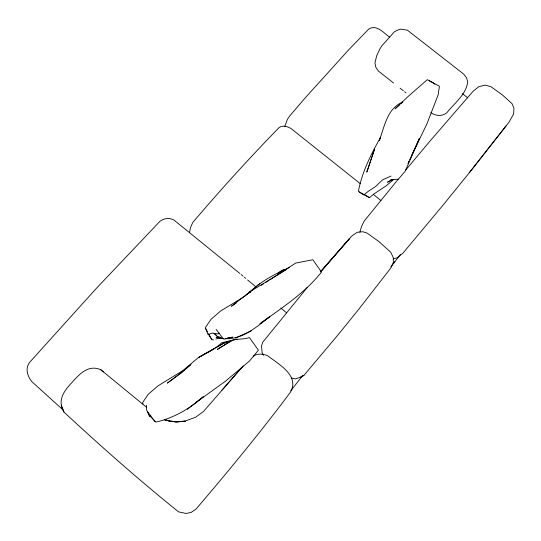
<?xml version="1.0" encoding="UTF-8"?>
<svg xmlns="http://www.w3.org/2000/svg" width="541" height="541" viewBox="0 0 541 541"><rect width="100%" height="100%" fill="white"/><g stroke="black" fill="none" stroke-linecap="round" stroke-linejoin="round"><path stroke-width="0.81" d="M146.611 405.27L146.57 409.835L149.607 416.502L150.831 415.61M189.648 232.042L190.391 227.842L192.718 222.527C220.512 189.871 249.32 158.08 279.284 127.399C282.963 124.944 287.291 126.54 290.835 128.379L360.286 183.676M284.864 126.276L287.427 119.324L289.78 115.862L304.488 98.678L348.154 50.394L368.692 29.092C376.543 24 383.873 33.129 389.73 37.221M359.893 232.096L361.516 226.496L364.194 221.066L398.237 179.186M409.077 161.123L408.036 163.409L409.01 161.292M411.843 155.03L419.464 138.266L405.182 171.254L398.419 179.125L390.771 179.842L392.252 179.287M409.659 159.879L427.038 123.598L438.196 94.749L439.407 86.249L427.316 79.662L407.711 96.832L395.072 108.842L399.819 104.67M393.828 263.054L400.435 254.426M290.754 390.818L302.669 375.535M393.145 258.869L397.168 257.807L402.944 253.141L444.012 203.971L469.25 172.809L509.034 122.165L513.619 113.935L513.95 108.146L511.942 103.541L502.258 94.831L490.863 86.634L485.101 85.106L478.765 86.736L473.436 90.929L469.317 95.608L429.716 141.411L405.689 170.07M390.771 266.943L394.923 261.648M469.25 172.809L506.011 125.952M307.335 287.413L262.716 342.25L261.54 346.057L262.101 352.651L263.602 355.376M291.64 378.064L295.454 378.889L300.329 377.266L303.886 375.413L337.496 335.515L358.345 309.77L388.925 270.439L391.157 267.47L393.361 262.29L393.327 257.617L390.656 252.133L378.842 241.529L367.298 233.205L362.828 231.737L357.155 232.292L351.569 236.194L320.597 271.798M241.922 367.312L203.646 411.329L195.632 417.246L185.259 421.026L175.839 421.919L171.247 421.324M320.948 271.345L349.513 238.588L320.563 271.832M243.139 365.932L221.999 390.142M180.735 373.202L190.872 364.546L180.735 373.202L167.392 383.109L181.837 372.222M401.003 103.622L402.781 102.06C387.126 108.301 384.502 126.682 379.275 140.626L380.512 137.394C371.038 154.259 362.118 171.822 358.467 190.973L359.116 191.893L363.762 194.983L368.151 191.413L375.677 186.469L382.426 179.923L391.015 176.075M249.245 292.803L250.469 291.721M251.7 290.645C262.351 280.218 275.991 273.678 289.401 267.518M244.336 296.596L259.673 283.64M393.875 179.355L386.132 185.867L374.061 193.874L369.456 197.702L359.116 191.893M277.905 273.408L281.509 270.48L284.086 269.979L280.096 272.421M253.688 288.894L231.447 306.26L236.248 302.94M148.193 412.614L149.492 415.542L155.862 422.088C173.62 418.078 189.62 408.827 203.159 396.823M187.267 409.294L203.071 396.891M225.124 338.68C242.456 339.606 256.664 326.94 269.411 316.911L259.971 323.795C281.543 308.052 304.752 293.175 321.53 272.062L312.826 259.775L295.65 263.088L269.702 279.873M219.261 333.1L218.084 333.966L212.322 333.04L208.096 334.649L205.323 327.63L210.997 319.325L220.566 311.041L243.612 297.029M195.45 402.856L225.563 381.141L249.529 360.982L258.409 350.169L249.394 337.523C243.653 339.694 237.384 338.463 231.683 340.593L217.354 349.371L232.15 340.357M265.469 282.585L268.289 280.779M253.479 355.998C257.678 353.253 263 353.834 267.45 355.66C278.446 364.079 300.282 375.867 290.24 392.489C260.302 432.516 228.485 471.096 196.025 509.088L191.169 512.395L186.151 513.463L178.658 511.887L176.981 510.589C138.077 479.184 100.585 446.068 63.946 412.059C57.028 400.604 63.838 390.974 72.19 382.271C79.696 373.723 88.609 364.336 100.815 369.753L146.679 407.393M250.503 292.072L246.216 294.777L250.571 291.315L286.73 269.425M261.215 285.296L263.359 283.944M217.583 346.957L223.812 343.109L231.683 340.593M391.589 179.903L387.417 182.229L393.138 179.396M213.357 349.412L198.283 357.635L182.75 370.659L157.945 385.902L148.227 394.301L142.621 402.558L143.007 404.086M300.329 377.266L303.886 375.413M235.403 338.024L251.369 330.855M215.886 339.085L219.747 337.74M284.762 269.858L281.509 270.48L284.735 270.081M227.321 338.044L232.738 337.124L224.353 339.099L217.651 336.793L214.033 333.412L216.61 335.427M227.044 342.609L223.812 343.109L198.283 357.635L215.873 347.687L221.918 342.703L237.053 339.024M223.575 338.598L220.471 338.436L216.028 337.199L218.436 337.638M169.718 421.128L177.61 421.858L185.313 421.189L175.839 421.919L164.701 420.026L169.718 421.128L164.39 419.464M208.211 333.811L211.835 339.687L213.573 339.89M220.904 337.395L217.651 336.793L220.471 338.436L219.186 337.435M429.182 80.819L432.969 82.584M364.201 194.449L369.456 197.702M432.3 82.408L434.896 84.2M462.44 93.674L467.701 97.826M393.51 82.996L378.43 71.087L375.873 67.355L374.94 62.972L376.664 55.845L379.768 49.089L382.041 45.593L394.342 31.858L396.878 30.37L400.678 29.14L407.393 30.174L463.732 74.131L466.376 77.512L467.742 81.698C466.254 94.641 454.318 103.209 446.805 112.792C442.315 116.558 435.302 116.18 430.886 112.508M400.063 88.176L403.343 90.76M404.654 91.794L405.966 92.836M373.202 194.233L380.938 200.576M100.815 369.753L103.399 371.883M239.832 273.476L174.067 220.146C169.691 217.374 163.74 218.307 159.784 221.472L95.994 288.772L29.464 362.538C24.933 368.563 27.557 376.522 31.98 381.777L63.513 410.335M241.13 274.551L243.065 276.167M244.363 277.249L245.655 278.324M247.595 279.94L256.001 286.953M280.88 308.018L286.581 312.881M216.136 329.368L223.338 338.849M147.558 411.809L154.996 421.608M205.857 328.921L207.453 331.795M208.65 333.946L211.835 339.687M61.295 405.026L63.946 412.059M374.69 148.728L366.852 171.997L374.69 148.728"/></g></svg>
